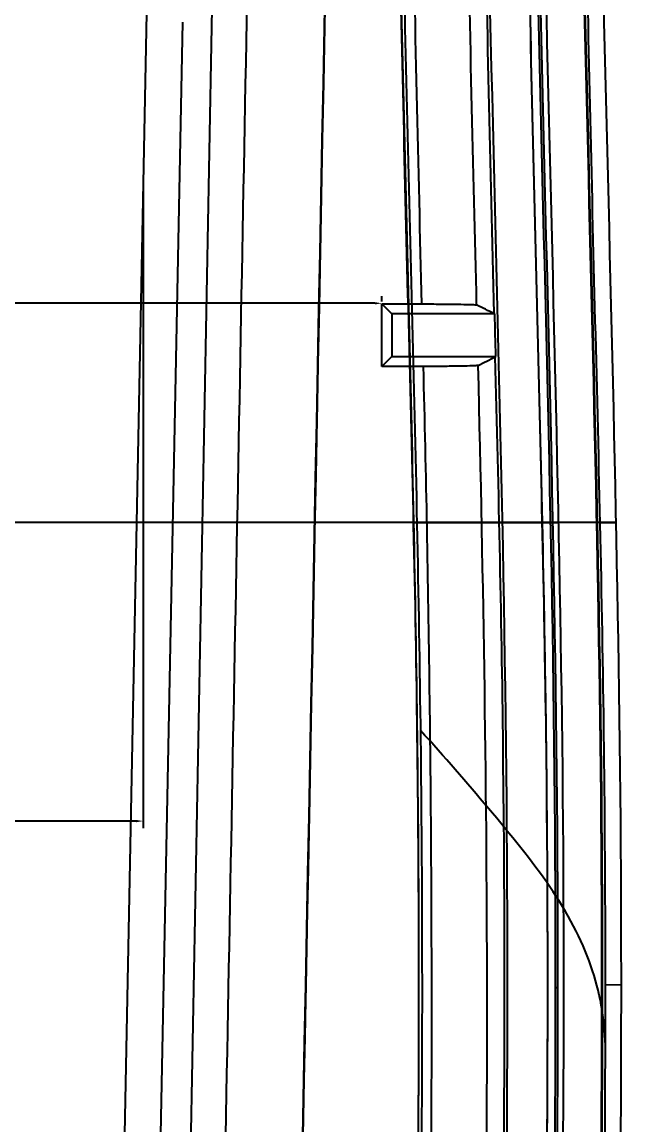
# Model space of a CAD drawing. Header units: inches. Extents: x -850 to 339, y -315 to 884.
# Drawn here: x -644.78 to -629.28, y 483.69 to 512.12 of the extents above; entities that cross this region are included whole.
import ezdxf

# ---------------------------------------------------------------- set-up
doc = ezdxf.new("R2010")
doc.units = ezdxf.units.IN
doc.header["$MEASUREMENT"] = 0
for name, color, linetype, true_color in [('ORTHO$15', 7, 'Continuous', 0xffffff), ('ORTHO$3', 7, 'Continuous', 0xffffff), ('SX$17', 7, 'Continuous', 0xffffff)]:
    doc.layers.add(name, color=color, linetype=linetype, true_color=true_color)
for name, color, linetype in [('VE200I1304$0010000001011', 255, 'Continuous'), ('VE200I1347$0000000000011', 255, 'Continuous'), ('VE200I1348$0000000000011', 255, 'Continuous'), ('VE200I1349$0000000000011', 255, 'Continuous'), ('VE200I1350$0000000000011', 255, 'Continuous'), ('VE200I1351$0000000000011', 255, 'Continuous'), ('VE200I1352$0000000000111', 255, 'Continuous'), ('VE200I1353$0000000000111', 255, 'Continuous'), ('VE200I1354$0000000000011', 255, 'Continuous'), ('VE200I1355$0000000000011', 255, 'Continuous'), ('VE200I1356$0000000000011', 255, 'Continuous'), ('VE200I359$1100111110011', 255, 'Continuous'), ('VE200I362$1110101111011', 255, 'Continuous'), ('VE200I367$0110101011011', 255, 'Continuous'), ('VE200I369$1110101111011', 255, 'Continuous'), ('VE200I371$1110101111011', 255, 'Continuous'), ('VE200I375$0010000001011', 255, 'Continuous'), ('VE200I390$0000000000011', 255, 'Continuous'), ('VE200I402$0000000000011', 255, 'Continuous'), ('VE200I418$0000000000011', 255, 'Continuous'), ('VE200I420$0000000000011', 255, 'Continuous'), ('VE200I493$0000000000011', 255, 'Continuous'), ('VE200I494$0000000000011', 255, 'Continuous'), ('VE200I498$0000000000011', 255, 'Continuous'), ('VE200I527$0000000000011', 255, 'Continuous'), ('VE200I528$0000000000011', 255, 'Continuous'), ('VE200I570$0000000000111', 255, 'Continuous'), ('VE200I571$0000000000111', 255, 'Continuous'), ('VE200I572$0000000000011', 255, 'Continuous'), ('VE200I573$0000000000011', 255, 'Continuous'), ('VE200I574$0000000000011', 255, 'Continuous'), ('VE200I583$0000000000111', 255, 'Continuous'), ('VE200I584$0000000000111', 255, 'Continuous'), ('VE200I597$0000000000011', 255, 'Continuous'), ('VE200I598$0000000000011', 255, 'Continuous'), ('VE200I616$1000001100011', 255, 'Continuous'), ('VE200I668$0110101011011', 255, 'Continuous'), ('VE200I672$0000000000011', 255, 'Continuous'), ('VE200I739$0000000000111', 255, 'Continuous'), ('VE200I848$0110101011011', 255, 'Continuous'), ('VE200I879$0000000000111', 255, 'Continuous'), ('VE200I966$1000000100011', 255, 'Continuous'), ('VE200I968$1100101110011', 255, 'Continuous')]:
    doc.layers.add(name, color=color, linetype=linetype)
doc.dimstyles.get("Standard").update_dxf_attribs({"dimtxt": 5, "dimasz": 0.18, "dimexe": 0.18, "dimexo": 0.0625, "dimgap": 0.09, "dimtad": 0, "dimtih": 1, "dimtoh": 1, "dimzin": 0, "dimdsep": 46, "dimtxsty": 'Standard', "dimcen": 0.09, "dimclrt": 3, "dimadec": 0, "dimazin": 0, "dimtfac": 1, "dimtofl": 0, "dimtmove": 0, "dimatfit": 3, "dimfxl": 0, "dimtolj": 1, "dimtzin": 0, "dimarcsym": 0})

# ---------------------------------------------------------------- blocks, each defined once
blk = doc.blocks.new('*D42')
at = {"color": 0, "lineweight": -2}
for p, q in [((-704.903, 504.112), (-704.903, 505.052)), ((-704.723, 504.872), (-679.457, 504.872)), ((-635.678, 504.872), (-660.944, 504.872)), ((-635.498, 504.918), (-635.498, 505.052))]:
    blk.add_line(p, q, dxfattribs=at)
at = {"color": 0}
for points in [[(-704.723, 504.902), (-704.723, 504.842), (-704.903, 504.872)], [(-635.678, 504.902), (-635.678, 504.842), (-635.498, 504.872)]]:
    blk.add_solid(points, dxfattribs=at)
at = {"layer": 'Defpoints', "color": 0}
for p in [(-635.498, 504.872), (-635.498, 504.856, 14.801), (-704.903, 504.049, 14.801)]:
    blk.add_point(p, dxfattribs=at)
at = {"color": 3, "insert": (-670.2, 504.872), "char_height": 5, "attachment_point": 5}
blk.add_mtext('\\A1;69.41', dxfattribs=at)
blk = doc.blocks.new('*D77')
at = {"color": 0, "lineweight": -2}
for p, q in [((-698.768, 509.197), (-698.768, 491.341)), ((-641.654, 508.078), (-641.654, 491.341)), ((-698.588, 491.521), (-678.635, 491.521)), ((-641.834, 491.521), (-661.788, 491.521))]:
    blk.add_line(p, q, dxfattribs=at)
at = {"color": 0}
for points in [[(-698.588, 491.551), (-698.588, 491.491), (-698.768, 491.521)], [(-641.834, 491.551), (-641.834, 491.491), (-641.654, 491.521)]]:
    blk.add_solid(points, dxfattribs=at)
at = {"layer": 'Defpoints', "color": 0}
for p in [(-698.768, 509.26, 2), (-641.654, 508.14, 2), (-641.654, 491.521)]:
    blk.add_point(p, dxfattribs=at)
at = {"color": 3, "insert": (-670.211, 491.521), "char_height": 5, "attachment_point": 5}
blk.add_mtext('\\A1;57.11', dxfattribs=at)
blk = doc.blocks.new('*D78')
at = {"color": 0, "lineweight": -2}
for p, q in [((-654.843, 521.966), (-649.636, 521.966)), ((-649.816, 521.786), (-649.816, 476.22)), ((-649.816, 425.474), (-649.816, 471.04)), ((-646.671, 425.294), (-649.996, 425.294))]:
    blk.add_line(p, q, dxfattribs=at)
at = {"color": 0}
for points in [[(-649.846, 521.786), (-649.786, 521.786), (-649.816, 521.966)], [(-649.846, 425.474), (-649.786, 425.474), (-649.816, 425.294)]]:
    blk.add_solid(points, dxfattribs=at)
at = {"layer": 'Defpoints', "color": 0}
for p in [(-654.906, 521.966, 2), (-649.816, 425.294), (-646.609, 425.294, 2)]:
    blk.add_point(p, dxfattribs=at)
at = {"color": 3, "insert": (-649.816, 473.63), "char_height": 5, "attachment_point": 5}
blk.add_mtext('\\A1;96.67', dxfattribs=at)

msp = doc.modelspace()

# ---------------------------------------------------------------- linework, layer by layer
at = {"layer": 'ORTHO$15', "color": 9}
msp.add_line((-630.958, 487.221, -14.697), (-631.017, 487.222, -12.997), dxfattribs=at)
at = {"layer": 'ORTHO$15', "color": 30}
for p, q in [((-629.812, 487.234, -13.064), (-629.834, 487.234, -12.436)), ((-629.334, 487.286, -12.499), (-629.734, 487.297, -1.071))]:
    msp.add_line(p, q, dxfattribs=at)
msp.add_open_spline([(-629.733, 485.745, -1.069), (-629.752, 486.437, -0.458), (-630.001, 487.823, 0.702), (-631.069, 489.825, 2.353), (-632.712, 491.814, 3.446), (-633.884, 493.18, 3.719), (-634.504, 493.858, 3.751)], degree=3, knots=[0, 0, 0, 0, 0.246386, 0.500594, 0.754512, 1, 1, 1, 1], dxfattribs=at)
at = {"layer": 'ORTHO$3', "color": 9}
msp.add_line((-630.958, 487.221, -14.697), (-631.017, 487.222, -12.997), dxfattribs=at)
at = {"layer": 'ORTHO$3', "color": 30}
for p, q in [((-629.812, 487.234, -13.064), (-629.834, 487.234, -12.436)), ((-629.334, 487.286, -12.499), (-629.734, 487.297, -1.071))]:
    msp.add_line(p, q, dxfattribs=at)
msp.add_open_spline([(-629.733, 485.745, -1.069), (-629.752, 486.437, -0.458), (-630.001, 487.823, 0.702), (-631.069, 489.825, 2.353), (-632.712, 491.814, 3.446), (-633.884, 493.18, 3.719), (-634.504, 493.858, 3.751)], degree=3, knots=[0, 0, 0, 0, 0.246386, 0.500594, 0.754512, 1, 1, 1, 1], dxfattribs=at)
at = {"layer": 'SX$17', "color": 9}
for p, q in [((-640.896, 499.217), (-699.504, 499.217)), ((-640.896, 499.217), (-699.504, 499.217)), ((-641.829, 499.217, 2), (-698.571, 499.217, 2)), ((-641.829, 499.217, 2), (-698.571, 499.217, 2)), ((-640.128, 499.217, 4.027), (-641.829, 499.217, 2)), ((-640.128, 499.217, 4.027), (-641.829, 499.217, 2)), ((-639.231, 499.217, 1.984), (-640.896, 499.217)), ((-639.231, 499.217, 1.984), (-640.896, 499.217)), ((-637.228, 499.217, 2.389), (-637.228, 499.217, 3.891)), ((-637.228, 499.217, 2.389), (-637.228, 499.217, 3.891)), ((-631.093, 499.217, -14.7), (-632.394, 499.217, -14.7)), ((-631.093, 499.217, -14.7), (-632.394, 499.217, -14.7)), ((-630.952, 499.217, -13), (-631.152, 499.217, -13)), ((-630.952, 499.217, -13), (-631.152, 499.217, -13))]:
    msp.add_line(p, q, dxfattribs=at)
at = {"layer": 'SX$17', "color": 30}
for p, q in [((-637.228, 499.217, 2.389), (-637.228, 499.217, 3.891)), ((-637.228, 499.217, 2.389), (-637.228, 499.217, 3.891)), ((-629.951, 499.217, -13), (-630.952, 499.217, -13)), ((-629.951, 499.217, -13), (-630.952, 499.217, -13)), ((-629.469, 499.217, -12.5), (-629.969, 499.217, -12.5)), ((-629.469, 499.217, -12.5), (-629.969, 499.217, -12.5))]:
    msp.add_line(p, q, dxfattribs=at)
at = {"layer": 'SX$17', "color": 172}
for p, q in [((-634.68, 499.217, 2.259), (-634.68, 499.217, 2.259)), ((-634.675, 499.217, 2.258), (-634.68, 499.217, 2.259)), ((-634.68, 499.217, 2.259), (-634.68, 499.217, 2.259)), ((-634.675, 499.217, 2.258), (-634.68, 499.217, 2.259)), ((-632.922, 499.217, 0.294), (-632.922, 499.217, 0.299)), ((-632.922, 499.217, 0.294), (-632.922, 499.217, 0.299)), ((-632.475, 499.217, -12.5), (-632.471, 499.217, -12.502)), ((-632.475, 499.217, -12.5), (-632.471, 499.217, -12.502)), ((-631.367, 499.217, -1.114), (-631.367, 499.217, -1.114)), ((-631.367, 499.217, -1.104), (-631.367, 499.217, -1.114)), ((-631.367, 499.217, -1.114), (-631.367, 499.217, -1.114)), ((-631.367, 499.217, -1.104), (-631.367, 499.217, -1.114)), ((-629.868, 499.217, -1.06), (-629.868, 499.217, -1.062)), ((-629.868, 499.217, -1.06), (-629.868, 499.217, -1.062))]:
    msp.add_line(p, q, dxfattribs=at)
at = {"layer": 'SX$17', "color": 9, "extrusion": (0, -1, 0)}
for radius, start, end in [(672.129, 87.18816, 87.435624), (672.129, 87.18816, 87.435624), (670.129, 86.932851, 87.351211), (670.129, 86.932851, 87.351211), (670.629, 86.963889, 87.181866), (670.629, 86.963889, 87.181866)]:
    msp.add_arc((-670.2, -667.429, -499.217), radius, start, end, dxfattribs=at)
at = {"layer": 'SX$17', "color": 30, "extrusion": (0, -1, 0)}
for radius, start, end in [(670.629, 86.963894, 87.181866), (672.129, 86.963465, 87.18816), (670.629, 86.963894, 87.181866), (672.129, 86.963465, 87.18816)]:
    msp.add_arc((-670.2, -667.429, -499.217), radius, start, end, dxfattribs=at)
at = {"layer": 'SX$17', "color": 30}
for points, knots in [([(-634.68, 499.217, 2.259), (-634.289, 499.217, 2.238), (-633.896, 499.217, 2.149), (-633.533, 499.217, 2), (-633.171, 499.217, 1.851), (-632.829, 499.217, 1.637), (-632.536, 499.217, 1.377), (-632.244, 499.217, 1.116), (-631.992, 499.217, 0.801), (-631.802, 499.217, 0.458), (-631.613, 499.217, 0.116), (-631.48, 499.217, -0.265), (-631.414, 499.217, -0.651), (-631.388, 499.217, -0.804), (-631.372, 499.217, -0.959), (-631.367, 499.217, -1.114)], [0, 0, 0, 0, 0.227738, 0.227738, 0.227738, 0.455478, 0.455478, 0.455478, 0.683192, 0.683192, 0.683192, 0.910851, 0.910851, 0.910851, 1, 1, 1, 1]), ([(-634.68, 499.217, 2.259), (-634.289, 499.217, 2.238), (-633.896, 499.217, 2.149), (-633.533, 499.217, 2), (-633.171, 499.217, 1.851), (-632.829, 499.217, 1.637), (-632.536, 499.217, 1.377), (-632.244, 499.217, 1.116), (-631.992, 499.217, 0.801), (-631.802, 499.217, 0.458), (-631.613, 499.217, 0.116), (-631.48, 499.217, -0.265), (-631.414, 499.217, -0.651), (-631.388, 499.217, -0.804), (-631.372, 499.217, -0.959), (-631.367, 499.217, -1.114)], [0, 0, 0, 0, 0.227738, 0.227738, 0.227738, 0.455478, 0.455478, 0.455478, 0.683192, 0.683192, 0.683192, 0.910851, 0.910851, 0.910851, 1, 1, 1, 1]), ([(-629.868, 499.217, -1.062), (-629.911, 499.217, 0.182), (-630.43, 499.217, 1.382), (-632.16, 499.217, 3.146), (-633.351, 499.217, 3.689), (-634.596, 499.217, 3.756)], [0, 0, 0, 0, 0.5, 0.5, 1, 1, 1, 1]), ([(-629.868, 499.217, -1.062), (-629.911, 499.217, 0.182), (-630.43, 499.217, 1.382), (-632.16, 499.217, 3.146), (-633.351, 499.217, 3.689), (-634.596, 499.217, 3.756)], [0, 0, 0, 0, 0.5, 0.5, 1, 1, 1, 1]), ([(-631.367, 499.217, -1.114), (-631.334, 499.217, -2.061), (-631.301, 499.217, -3.008), (-631.268, 499.217, -3.956), (-631.232, 499.217, -4.966), (-631.197, 499.217, -5.977), (-631.162, 499.217, -6.988), (-631.092, 499.217, -8.992), (-631.022, 499.217, -10.996), (-630.952, 499.217, -13)], [0, 0, 0, 0, 0.239059, 0.239059, 0.239059, 0.494174, 0.494174, 0.494174, 1, 1, 1, 1]), ([(-631.367, 499.217, -1.114), (-631.334, 499.217, -2.061), (-631.301, 499.217, -3.008), (-631.268, 499.217, -3.956), (-631.232, 499.217, -4.966), (-631.197, 499.217, -5.977), (-631.162, 499.217, -6.988), (-631.092, 499.217, -8.992), (-631.022, 499.217, -10.996), (-630.952, 499.217, -13)], [0, 0, 0, 0, 0.239059, 0.239059, 0.239059, 0.494174, 0.494174, 0.494174, 1, 1, 1, 1])]:
    msp.add_open_spline(points, degree=3, knots=knots, dxfattribs=at)
at = {"layer": 'SX$17', "color": 9}
for points, knots in [([(-631.367, 499.217, -1.114), (-631.38, 499.217, -0.723), (-631.462, 499.217, -0.328), (-631.604, 499.217, 0.036), (-631.747, 499.217, 0.401), (-631.954, 499.217, 0.747), (-632.209, 499.217, 1.044), (-632.465, 499.217, 1.341), (-632.775, 499.217, 1.598), (-633.114, 499.217, 1.794), (-633.453, 499.217, 1.99), (-633.831, 499.217, 2.13), (-634.216, 499.217, 2.203), (-634.368, 499.217, 2.231), (-634.521, 499.217, 2.25), (-634.675, 499.217, 2.258)], [0, 0, 0, 0, 0.227821, 0.227821, 0.227821, 0.45564, 0.45564, 0.45564, 0.683489, 0.683489, 0.683489, 0.911396, 0.911396, 0.911396, 1, 1, 1, 1]), ([(-631.367, 499.217, -1.114), (-631.38, 499.217, -0.723), (-631.462, 499.217, -0.328), (-631.604, 499.217, 0.036), (-631.747, 499.217, 0.401), (-631.954, 499.217, 0.747), (-632.209, 499.217, 1.044), (-632.465, 499.217, 1.341), (-632.775, 499.217, 1.598), (-633.114, 499.217, 1.794), (-633.453, 499.217, 1.99), (-633.831, 499.217, 2.13), (-634.216, 499.217, 2.203), (-634.368, 499.217, 2.231), (-634.521, 499.217, 2.25), (-634.675, 499.217, 2.258)], [0, 0, 0, 0, 0.227821, 0.227821, 0.227821, 0.45564, 0.45564, 0.45564, 0.683489, 0.683489, 0.683489, 0.911396, 0.911396, 0.911396, 1, 1, 1, 1]), ([(-634.344, 499.217, 1.74), (-634.178, 499.217, 1.731), (-634.01, 499.217, 1.694), (-633.856, 499.217, 1.631), (-633.696, 499.217, 1.566), (-633.545, 499.217, 1.472), (-633.417, 499.217, 1.356), (-633.292, 499.217, 1.244), (-633.185, 499.217, 1.108), (-633.104, 499.217, 0.961), (-633.024, 499.217, 0.814), (-632.968, 499.217, 0.65), (-632.941, 499.217, 0.485), (-632.93, 499.217, 0.422), (-632.924, 499.217, 0.358), (-632.922, 499.217, 0.294)], [0, 0, 0, 0, 0.226029, 0.226029, 0.226029, 0.460047, 0.460047, 0.460047, 0.68742, 0.68742, 0.68742, 0.914747, 0.914747, 0.914747, 1, 1, 1, 1]), ([(-634.344, 499.217, 1.74), (-634.178, 499.217, 1.731), (-634.01, 499.217, 1.694), (-633.856, 499.217, 1.631), (-633.696, 499.217, 1.566), (-633.545, 499.217, 1.472), (-633.417, 499.217, 1.356), (-633.292, 499.217, 1.244), (-633.185, 499.217, 1.108), (-633.104, 499.217, 0.961), (-633.024, 499.217, 0.814), (-632.968, 499.217, 0.65), (-632.941, 499.217, 0.485), (-632.93, 499.217, 0.422), (-632.924, 499.217, 0.358), (-632.922, 499.217, 0.294)], [0, 0, 0, 0, 0.226029, 0.226029, 0.226029, 0.460047, 0.460047, 0.460047, 0.68742, 0.68742, 0.68742, 0.914747, 0.914747, 0.914747, 1, 1, 1, 1]), ([(-632.922, 499.217, 0.299), (-632.848, 499.217, -1.834), (-632.773, 499.217, -3.967), (-632.699, 499.217, -6.1), (-632.624, 499.217, -8.233), (-632.55, 499.217, -10.367), (-632.475, 499.217, -12.5)], [0, 0, 0, 0, 0.49997, 0.49997, 0.49997, 1, 1, 1, 1]), ([(-632.922, 499.217, 0.299), (-632.848, 499.217, -1.834), (-632.773, 499.217, -3.967), (-632.699, 499.217, -6.1), (-632.624, 499.217, -8.233), (-632.55, 499.217, -10.367), (-632.475, 499.217, -12.5)], [0, 0, 0, 0, 0.49997, 0.49997, 0.49997, 1, 1, 1, 1]), ([(-630.952, 499.217, -13), (-630.986, 499.217, -12.007), (-631.021, 499.217, -11.013), (-631.056, 499.217, -10.02), (-631.091, 499.217, -9.009), (-631.126, 499.217, -7.999), (-631.162, 499.217, -6.988), (-631.23, 499.217, -5.027), (-631.299, 499.217, -3.065), (-631.367, 499.217, -1.104)], [0, 0, 0, 0, 0.250501, 0.250501, 0.250501, 0.505402, 0.505402, 0.505402, 1, 1, 1, 1]), ([(-630.952, 499.217, -13), (-630.986, 499.217, -12.007), (-631.021, 499.217, -11.013), (-631.056, 499.217, -10.02), (-631.091, 499.217, -9.009), (-631.126, 499.217, -7.999), (-631.162, 499.217, -6.988), (-631.23, 499.217, -5.027), (-631.299, 499.217, -3.065), (-631.367, 499.217, -1.104)], [0, 0, 0, 0, 0.250501, 0.250501, 0.250501, 0.505402, 0.505402, 0.505402, 1, 1, 1, 1])]:
    msp.add_open_spline(points, degree=3, knots=knots, dxfattribs=at)
for points in [[(-632.471, 499.217, -12.502), (-632.445, 499.217, -13.234), (-632.42, 499.217, -13.967), (-632.394, 499.217, -14.7)], [(-632.471, 499.217, -12.502), (-632.445, 499.217, -13.234), (-632.42, 499.217, -13.967), (-632.394, 499.217, -14.7)], [(-631.093, 499.217, -14.7), (-631.113, 499.217, -14.133), (-631.133, 499.217, -13.567), (-631.152, 499.217, -13)], [(-631.093, 499.217, -14.7), (-631.113, 499.217, -14.133), (-631.133, 499.217, -13.567), (-631.152, 499.217, -13)]]:
    msp.add_open_spline(points, degree=3, dxfattribs=at)
at = {"layer": 'SX$17', "color": 30}
for points in [[(-629.951, 499.217, -13), (-629.957, 499.217, -12.833), (-629.963, 499.217, -12.667), (-629.969, 499.217, -12.5)], [(-629.951, 499.217, -13), (-629.957, 499.217, -12.833), (-629.963, 499.217, -12.667), (-629.969, 499.217, -12.5)], [(-629.868, 499.217, -1.06), (-629.735, 499.217, -4.873), (-629.602, 499.217, -8.687), (-629.469, 499.217, -12.5)], [(-629.868, 499.217, -1.06), (-629.735, 499.217, -4.873), (-629.602, 499.217, -8.687), (-629.469, 499.217, -12.5)]]:
    msp.add_open_spline(points, degree=3, dxfattribs=at)
at = {"layer": 'VE200I1304$0010000001011', "color": 9}
msp.add_open_spline([(-631.777, 517.062, -1.093), (-631.704, 513.329, -1.097), (-631.54, 505.86, -1.103), (-631.239, 494.739, -1.106), (-631.207, 483.665, -1.103), (-631.439, 468.926, -1.09), (-632.177, 450.577, -1.06), (-633.146, 435.98, -1.02), (-633.696, 428.704, -0.995)], degree=3, knots=[0, 0, 0, 0, 0.125, 0.25, 0.375, 0.5, 0.75, 1, 1, 1, 1], dxfattribs=at)
at = {"layer": 'VE200I1347$0000000000011', "color": 9}
msp.add_line((-635.498, 503.243, 1.801), (-635.498, 504.856, 1.801), dxfattribs=at)
at = {"layer": 'VE200I1348$0000000000011', "color": 9}
msp.add_line((-635.498, 504.856, 1.801), (-635.241, 504.599, -12.9), dxfattribs=at)
at = {"layer": 'VE200I1349$0000000000011', "color": 9}
msp.add_line((-635.241, 504.599, -12.9), (-635.241, 503.499, -12.9), dxfattribs=at)
at = {"layer": 'VE200I1350$0000000000011', "color": 9}
msp.add_open_spline([(-633.015, 503.269, 0.299), (-633.021, 503.266, 0.467), (-633.056, 503.263, 0.636), (-633.117, 503.26, 0.792), (-633.178, 503.258, 0.949), (-633.266, 503.255, 1.097), (-633.376, 503.253, 1.224), (-633.485, 503.251, 1.351), (-633.618, 503.249, 1.462), (-633.763, 503.247, 1.546), (-633.908, 503.246, 1.63), (-634.07, 503.245, 1.69), (-634.235, 503.244, 1.721), (-634.301, 503.244, 1.733), (-634.367, 503.244, 1.741), (-634.434, 503.244, 1.745)], degree=3, knots=[0, 0, 0, 0, 0.227641, 0.227641, 0.227641, 0.455284, 0.455284, 0.455284, 0.682898, 0.682898, 0.682898, 0.910536, 0.910536, 0.910536, 1, 1, 1, 1], dxfattribs=at)
at = {"layer": 'VE200I1351$0000000000011', "color": 9, "extrusion": (-6.94355e-14, -0.999848, -0.017452)}
msp.add_ellipse((-670.2, 514.924, -667.429), major_axis=(0, -11.697, 670.129), ratio=0.999848, start_param=6.229787, end_param=6.231377, dxfattribs=at)
at = {"layer": 'VE200I1352$0000000000111', "color": 9}
msp.add_line((-635.498, 503.243, 1.801), (-635.241, 503.499, -12.9), dxfattribs=at)
at = {"layer": 'VE200I1353$0000000000111', "color": 9}
msp.add_line((-635.241, 503.499, -12.9), (-632.56, 503.499, -12.9), dxfattribs=at)
at = {"layer": 'VE200I1354$0000000000011', "color": 9, "extrusion": (0, 0.999848, -0.017452)}
msp.add_ellipse((-670.2, 493.174, -667.429), major_axis=(0, -11.697, -670.129), ratio=0.999848, start_param=3.193401, end_param=3.194929, dxfattribs=at)
at = {"layer": 'VE200I1355$0000000000011', "color": 9}
msp.add_open_spline([(-634.475, 504.855, 1.747), (-634.307, 504.855, 1.738), (-634.138, 504.854, 1.7), (-633.983, 504.853, 1.636), (-633.828, 504.852, 1.572), (-633.681, 504.85, 1.48), (-633.556, 504.848, 1.369), (-633.43, 504.846, 1.257), (-633.322, 504.844, 1.122), (-633.241, 504.841, 0.975), (-633.16, 504.839, 0.828), (-633.103, 504.836, 0.665), (-633.075, 504.833, 0.499), (-633.064, 504.832, 0.434), (-633.057, 504.831, 0.368), (-633.054, 504.83, 0.301)], degree=3, knots=[0, 0, 0, 0, 0.227814, 0.227814, 0.227814, 0.455625, 0.455625, 0.455625, 0.683474, 0.683474, 0.683474, 0.911307, 0.911307, 0.911307, 1, 1, 1, 1], dxfattribs=at)
at = {"layer": 'VE200I1356$0000000000011', "color": 9}
msp.add_line((-632.587, 504.599, -12.9), (-635.241, 504.599, -12.9), dxfattribs=at)
at = {"layer": 'VE200I359$1100111110011', "color": 30, "extrusion": (0.999808, -0.019598, 0)}
msp.add_ellipse((-670.2, -1182.903, -667.429), major_axis=(-672.129, -34289.68), ratio=0.019598, start_param=4.662685, end_param=4.665403, dxfattribs=at)
at = {"layer": 'VE200I362$1110101111011', "color": 30}
msp.add_open_spline([(-629.858, 516.109, -12.5), (-629.716, 509.025, -12.5), (-629.492, 501.942, -12.5), (-629.282, 487.772, -12.5), (-629.332, 480.686, -12.5), (-629.801, 459.437, -12.5), (-630.567, 445.282, -12.5), (-631.611, 431.149, -12.5)], degree=3, knots=[0, 0, 0, 0, 0.25, 0.25, 0.5, 0.5, 1, 1, 1, 1], dxfattribs=at)
at = {"layer": 'VE200I367$0110101011011', "color": 30}
msp.add_open_spline([(-630.341, 516.094, -13), (-630.199, 509.019, -13), (-629.975, 501.946, -13), (-629.765, 487.794, -13), (-629.815, 480.719, -13), (-630.283, 459.496, -13), (-631.047, 445.368, -13), (-632.087, 431.255, -13)], degree=3, knots=[0, 0, 0, 0, 0.25, 0.25, 0.5, 0.5, 1, 1, 1, 1], dxfattribs=at)
at = {"layer": 'VE200I369$1110101111011', "color": 30}
msp.add_open_spline([(-632.2, 428.693, -0.943), (-631.127, 442.906, -0.996), (-630.301, 457.172, -1.039), (-629.749, 478.943, -1.068), (-629.678, 486.413, -1.072), (-629.821, 497.676, -1.065), (-629.918, 501.406, -1.059), (-630.105, 508.821, -1.049), (-630.186, 512.505, -1.045), (-630.26, 516.216, -1.041)], degree=3, knots=[0, 0, 0, 0, 0.488886, 0.488886, 0.744443, 0.744443, 0.872222, 0.872222, 1, 1, 1, 1], dxfattribs=at)
at = {"layer": 'VE200I371$1110101111011', "color": 30}
msp.add_open_spline([(-634.994, 516.116, 3.777), (-634.92, 512.429, 3.773), (-634.724, 505.054, 3.763), (-634.467, 493.991, 3.749), (-634.444, 482.925, 3.748), (-634.695, 468.172, 3.762), (-635.47, 449.744, 3.803), (-636.474, 435.022, 3.854), (-637.042, 427.667, 3.882)], degree=3, knots=[0, 0, 0, 0, 0.125, 0.25, 0.375, 0.5, 0.75, 1, 1, 1, 1], dxfattribs=at)
at = {"layer": 'VE200I375$0010000001011', "color": 30}
msp.add_open_spline([(-630.358, 516.099, -12.5), (-630.216, 509.015, -12.5), (-629.992, 501.932, -12.5), (-629.783, 487.762, -12.5), (-629.832, 480.677, -12.5), (-630.303, 459.426, -12.5), (-631.07, 445.28, -12.5), (-632.112, 431.149, -12.5)], degree=3, knots=[0, 0, 0, 0, 0.25, 0.25, 0.5, 0.5, 1, 1, 1, 1], dxfattribs=at)
at = {"layer": 'VE200I390$0000000000011', "color": 30}
msp.add_open_spline([(-631.359, 516.948, -13), (-631.219, 509.803, -13), (-630.994, 502.659, -13), (-630.766, 488.366, -13), (-630.808, 481.219, -13), (-631.269, 459.785, -13), (-632.042, 445.511, -13), (-633.086, 431.255, -13)], degree=3, knots=[0, 0, 0, 0, 0.25, 0.25, 0.5, 0.5, 1, 1, 1, 1], dxfattribs=at)
at = {"layer": 'VE200I402$0000000000011', "color": 30, "extrusion": (0.999808, -0.019598, 0)}
msp.add_ellipse((-670.2, -1182.903, -667.429), major_axis=(-670.629, -34213.155), ratio=0.019598, start_param=4.662574, end_param=4.665288, dxfattribs=at)
at = {"layer": 'VE200I418$0000000000011', "color": 30}
msp.add_open_spline([(-631.777, 517.062, -1.093), (-631.705, 513.333, -1.097), (-631.624, 509.608, -1.101), (-631.437, 502.156, -1.111), (-631.335, 498.406, -1.116), (-631.176, 487.118, -1.124), (-631.239, 479.612, -1.121), (-631.777, 457.606, -1.093), (-632.604, 443.134, -1.049), (-633.696, 428.704, -0.995)], degree=3, knots=[0, 0, 0, 0, 0.127155, 0.127155, 0.25431, 0.25431, 0.508619, 0.508619, 1, 1, 1, 1], dxfattribs=at)
at = {"layer": 'VE200I420$0000000000011', "color": 30}
msp.add_open_spline([(-637.086, 427.986, 2.382), (-635.955, 442.699, 2.326), (-635.097, 457.439, 2.281), (-634.551, 479.658, 2.252), (-634.488, 487.126, 2.248), (-634.647, 498.328, 2.257), (-634.748, 502.061, 2.262), (-634.937, 509.527, 2.272), (-635.018, 513.261, 2.277), (-635.091, 516.994, 2.28)], degree=3, knots=[0, 0, 0, 0, 0.497, 0.497, 0.7485, 0.7485, 0.87425, 0.87425, 1, 1, 1, 1], dxfattribs=at)
at = {"layer": 'VE200I493$0000000000011', "color": 9}
msp.add_open_spline([(-634.729, 516.14, 1.761), (-634.647, 512.078, 1.756), (-634.563, 508.317, 1.752), (-634.475, 504.855, 1.747)], degree=3, dxfattribs=at)
at = {"layer": 'VE200I494$0000000000011', "color": 9}
msp.add_open_spline([(-634.434, 503.244, 1.745), (-634.364, 500.465, 1.741), (-634.257, 494.907, 1.735), (-634.202, 486.569, 1.732), (-634.258, 478.231, 1.735), (-634.373, 472.673, 1.742), (-634.451, 469.895, 1.746)], degree=3, dxfattribs=at)
at = {"layer": 'VE200I498$0000000000011', "color": 9, "extrusion": (-0.765897, 0.015013, 0.642788)}
msp.add_ellipse((-670.2, 27580.979, -667.429), major_axis=(-513.308, -44632.345, 430.799), ratio=0.015013, start_param=0.918247, end_param=0.919226, dxfattribs=at)
at = {"layer": 'VE200I527$0000000000011', "color": 9, "extrusion": (0.999808, -0.019598, 0)}
msp.add_ellipse((-670.2, -1182.903, -667.429), major_axis=(-670.629, -34213.155), ratio=0.019598, start_param=4.662574, end_param=4.665288, dxfattribs=at)
at = {"layer": 'VE200I528$0000000000011', "color": 9}
msp.add_open_spline([(-637.086, 427.986, 2.382), (-636.517, 435.387, 2.354), (-635.517, 450.203, 2.303), (-634.756, 468.747, 2.263), (-634.518, 483.593, 2.25), (-634.558, 494.729, 2.252), (-634.825, 505.862, 2.266), (-635.019, 513.283, 2.277), (-635.091, 516.994, 2.28)], degree=3, knots=[0, 0, 0, 0, 0.25, 0.5, 0.625, 0.75, 0.875, 1, 1, 1, 1], dxfattribs=at)
at = {"layer": 'VE200I570$0000000000111', "color": 9}
msp.add_open_spline([(-632.591, 469.646, -12.493), (-632.372, 477.45, -12.489), (-632.284, 485.258, -12.489), (-632.403, 496.541, -12.498), (-632.486, 500.016, -12.502), (-632.573, 503.492, -12.507)], degree=3, knots=[0, 0, 0, 0, 0.691873, 0.691873, 1, 1, 1, 1], dxfattribs=at)
at = {"layer": 'VE200I571$0000000000111', "color": 9}
msp.add_line((-632.573, 503.492, -12.5), (-632.56, 503.499, -12.9), dxfattribs=at)
at = {"layer": 'VE200I572$0000000000011', "color": 9, "extrusion": (-0.03483, -0.000879115, 0.999393)}
msp.add_arc((-519.993, -8755.669, 8.697), 8135.942, 89.9951163, 90.0028653, dxfattribs=at)
at = {"layer": 'VE200I573$0000000000011', "color": 9}
msp.add_line((-632.587, 504.599, -12.9), (-632.602, 504.606, -12.5), dxfattribs=at)
at = {"layer": 'VE200I574$0000000000011', "color": 9}
msp.add_open_spline([(-632.602, 504.606, -12.5), (-632.698, 508.42, -12.5), (-632.783, 512.235, -12.5), (-632.859, 516.05, -12.5)], degree=3, dxfattribs=at)
at = {"layer": 'VE200I583$0000000000111', "color": 9}
msp.add_open_spline([(-633.032, 469.87, 0.3), (-632.877, 475.437, 0.3), (-632.691, 486.578, 0.3), (-632.876, 497.678, 0.299), (-633.015, 503.269, 0.299)], degree=3, dxfattribs=at)
at = {"layer": 'VE200I584$0000000000111', "color": 9}
msp.add_open_spline([(-633.015, 503.269, 0.299), (-632.868, 503.343, -3.967), (-632.721, 503.418, -8.234), (-632.573, 503.492, -12.5)], degree=3, dxfattribs=at)
at = {"layer": 'VE200I597$0000000000011', "color": 9}
msp.add_open_spline([(-632.602, 504.606, -12.5), (-632.753, 504.681, -8.233), (-632.903, 504.755, -3.966), (-633.054, 504.83, 0.301)], degree=3, dxfattribs=at)
at = {"layer": 'VE200I598$0000000000011', "color": 9}
msp.add_open_spline([(-633.054, 504.83, 0.301), (-633.142, 508.304, 0.306), (-633.228, 512.092, 0.311), (-633.309, 516.17, 0.315)], degree=3, dxfattribs=at)
at = {"layer": 'VE200I616$1000001100011', "color": 9, "extrusion": (-0.999808, 0.019598, 0)}
msp.add_ellipse((-670.2, -1182.903, -667.429), major_axis=(-672.129, -34289.68), ratio=0.019598, start_param=1.617783, end_param=1.6205, dxfattribs=at)
at = {"layer": 'VE200I668$0110101011011', "color": 9}
msp.add_open_spline([(-631.359, 516.948, -13), (-631.219, 509.803, -13), (-630.994, 502.659, -13), (-630.766, 488.366, -13), (-630.808, 481.219, -13), (-631.269, 459.785, -13), (-632.042, 445.511, -13), (-633.086, 431.255, -13)], degree=3, knots=[0, 0, 0, 0, 0.25, 0.25, 0.5, 0.5, 1, 1, 1, 1], dxfattribs=at)
at = {"layer": 'VE200I672$0000000000011', "color": 9}
msp.add_open_spline([(-633.923, 423.001, -13), (-632.705, 438.482, -13), (-631.715, 453.983, -13), (-631.057, 477.269, -13), (-630.967, 485.031, -13), (-631.123, 500.551, -13), (-631.385, 508.311, -13), (-631.541, 516.071, -13)], degree=3, knots=[0, 0, 0, 0, 0.5, 0.5, 0.75, 0.75, 1, 1, 1, 1], dxfattribs=at)
at = {"layer": 'VE200I739$0000000000111', "color": 9}
msp.add_line((-640.643, 512.124), (-641.286, 479.339), dxfattribs=at)
at = {"layer": 'VE200I848$0110101011011', "color": 9}
msp.add_open_spline([(-633.869, 422.941, -14.7), (-632.649, 438.43, -14.7), (-631.657, 453.938, -14.7), (-630.998, 477.235, -14.7), (-630.908, 485, -14.7), (-631.063, 500.528, -14.7), (-631.326, 508.291, -14.7), (-631.481, 516.055, -14.7)], degree=3, knots=[0, 0, 0, 0, 0.5, 0.5, 0.75, 0.75, 1, 1, 1, 1], dxfattribs=at)
at = {"layer": 'VE200I879$0000000000111', "color": 9}
msp.add_open_spline([(-635.165, 423.045, -14.7), (-633.948, 438.512, -14.7), (-632.957, 453.999, -14.7), (-632.298, 477.263, -14.7), (-632.208, 485.018, -14.7), (-632.364, 500.524, -14.7), (-632.626, 508.276, -14.7), (-632.782, 516.029, -14.7)], degree=3, knots=[0, 0, 0, 0, 0.5, 0.5, 0.75, 0.75, 1, 1, 1, 1], dxfattribs=at)
at = {"layer": 'VE200I966$1000000100011', "color": 9}
msp.add_line((-641.56, 512.951, 2), (-643.204, 429.06, 2), dxfattribs=at)
at = {"layer": 'VE200I968$1100101110011', "color": 9, "extrusion": (-0.765897, 0.015013, 0.642788)}
msp.add_ellipse((-670.2, 27714.199, -667.429), major_axis=(-514.84, -44765.551, 432.085), ratio=0.015013, start_param=0.915295, end_param=0.917777, dxfattribs=at)

# ---------------------------------------------------------------- dimensions: what is measured, and where the dimension line sits
at = {"color": 1}
dim = msp.add_linear_dim(base=(-649.816, 425.294), p1=(-654.906, 521.966, 2), p2=(-646.609, 425.294, 2), angle=90, dimstyle='Standard', dxfattribs=at)
dim.commit()
dim.dimension.update_dxf_attribs({"geometry": '*D78', "text_midpoint": (-649.816, 473.63)})
dim = msp.add_linear_dim(base=(-641.654, 491.521), p1=(-698.768, 509.26, 2), p2=(-641.654, 508.14, 2), dimstyle='Standard', dxfattribs=at)
dim.commit()
dim.dimension.update_dxf_attribs({"geometry": '*D77', "text_midpoint": (-670.211, 491.521)})
dim = msp.add_linear_dim(base=(-635.4977, 504.8721, -13), p1=(-704.9028, 504.0493, 1.8009), p2=(-635.4977, 504.8559, 1.8009), dimstyle='Standard')
dim.commit()
dim.dimension.update_dxf_attribs({"geometry": '*D42', "text_midpoint": (-670.2003, 504.8721, -13)})

doc.saveas('drawing.dxf')
